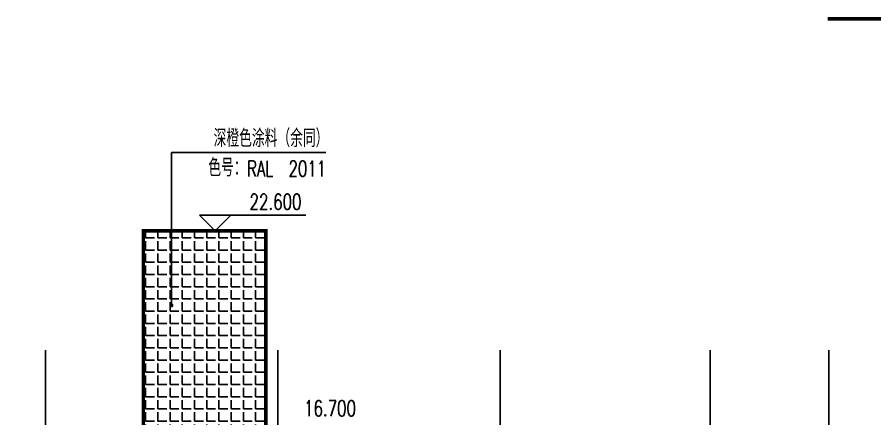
# Model space of a CAD drawing. Header units: millimetres. Extents: x -1048436 to -185795, y -983427 to 400387.
# Drawn here: x -742620 to -718105, y -723964 to -712487 of the extents above; entities that cross this region are included whole.
import ezdxf

# ---------------------------------------------------------------- set-up
doc = ezdxf.new("R2010")
doc.units = ezdxf.units.MM
doc.header["$LTSCALE"] = 500
doc.linetypes.add('A-FP_05$0$pln_L5$0$Col_L4$0$PHANTOM', pattern=[63.5, 31.75, -6.35, 6.35, -6.35, 6.35, -6.35])
for name, color, linetype in [('DIM_ELEV', 3, 'Continuous'), ('DIM_LEAD', 3, 'Continuous'), ('PUB_TEXT', 7, 'Continuous'), ('建-填充', 9, 'Continuous'), ('建-符号', 13, 'Continuous')]:
    doc.layers.add(name, color=color, linetype=linetype)
doc.layers.add('建-非打-01', color=6, linetype='Continuous', plot=False)
doc.styles.add('_TCH_DIM', font='SIMPLEX', dxfattribs={"bigfont": 'GBCBIG'})

msp = doc.modelspace()

# ---------------------------------------------------------------- hatches: boundary and pattern name
at = {"layer": '建-填充', "linetype": 'A-FP_05$0$pln_L5$0$Col_L4$0$PHANTOM'}
h = msp.add_hatch(dxfattribs=at)
h.set_pattern_fill('ANGLE', color=256, scale=100, angle=-97.24753)
h.set_pattern_definition([(4e-10, (-755012.68, -741492.9), (-2e-09, 349.25), [254, -95.25]), (90, (-755012.68, -741492.9), (-349.25, -2e-09), [254, -95.25])])
h.paths.add_polyline_path([(-737012.7, -741492.9), (-739012.7, -741492.9), (-739012.7, -718592.9), (-735512.7, -718592.9), (-735512.7, -741492.9), (-736012.7, -741492.9), (-736012.7, -724492.9), (-737012.7, -724492.9)])

# ---------------------------------------------------------------- linework, layer by layer
for p, q in [((-739012.7, -718592.9), (-735512.7, -718592.9)), ((-739012.7, -718592.9), (-739012.7, -741492.9)), ((-735512.7, -718592.9), (-735512.7, -741492.9))]:
    msp.add_line(p, q)
at = {"const_width": 100}
msp.add_lwpolyline([(-755312.7, -741492.9), (-755312.7, -727592.9), (-739012.7, -727592.9), (-739012.7, -718592.9), (-735512.7, -718592.9), (-735512.7, -730892.9), (-705115.4, -730892.9), (-705115.4, -726492.9), (-693115.4, -726492.9), (-693115.4, -723492.9), (-681765.4, -723492.9), (-681765.4, -727692.9), (-674412.6, -727692.9), (-674412.6, -741592.9)], dxfattribs=at)
msp.add_lwpolyline([(-737012.7, -741492.9), (-739012.7, -741492.9), (-739012.7, -718592.9), (-735512.7, -718592.9), (-735512.7, -741492.9), (-736012.7, -741492.9), (-736012.7, -724492.9), (-737012.7, -724492.9)], close=True)
at = {"layer": 'DIM_ELEV'}
for p, q in [((-736959.8, -718592.9), (-737409.8, -718142.9)), ((-737409.8, -718142.9), (-734372.3, -718142.9)), ((-736959.8, -718592.9), (-736509.8, -718142.9)), ((-738009.8, -718592.9), (-736509.8, -718592.9))]:
    msp.add_line(p, q, dxfattribs=at)
at = {"layer": 'DIM_LEAD'}
for p, q in [((-738212.9, -720722.3), (-738212.9, -716357)), ((-738212.9, -716357), (-733793.1, -716357))]:
    msp.add_line(p, q, dxfattribs=at)
at = {"layer": 'DIM_LEAD', "const_width": 60}
msp.add_lwpolyline([(-738212.9, -720752.3, 1), (-738212.9, -720692.3, 1)], format="xyb", close=True, dxfattribs=at)
at = {"layer": '建-符号', "const_width": 105}
msp.add_lwpolyline([(-719453.8, -712539.2), (-709979, -712539.2)], dxfattribs=at)
at = {"layer": '建-非打-01'}
for p, q in [((-741812.7, -722005.4), (-741812.7, -743021.7)), ((-735172.1, -722005.4), (-735172.1, -743021.7)), ((-728815.4, -722005.4), (-728815.4, -743021.7)), ((-722815.4, -722005.4), (-722815.4, -743021.7)), ((-719415.4, -722005.4), (-719415.4, -743021.7))]:
    msp.add_line(p, q, dxfattribs=at)

# ---------------------------------------------------------------- texts
at = {"layer": 'PUB_TEXT', "style": '_TCH_DIM'}
for s, p in [('深橙色涂料（余同）', (-737004, -716199.5)), ('色号：', (-737156.4, -717039.5))]:
    msp.add_text(s, height=506.38, dxfattribs=at).set_placement(p)
at = {"layer": 'PUB_TEXT', "style": '_TCH_DIM', "width": 0.705882}
for s, p in [('RAL', (-736050.6, -717039.5)), ('2011', (-734865.6, -717039.5)), ('22.600', (-735977.3, -717985.4)), ('16.700', (-734420.2, -723885.4))]:
    msp.add_text(s, height=446.25, dxfattribs=at).set_placement(p)

doc.saveas('drawing.dxf')
